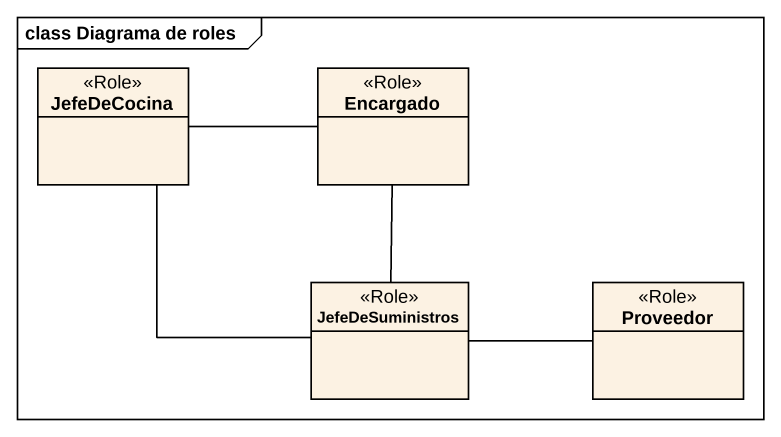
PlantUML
@startuml
mainframe class Diagrama de roles
hide circle
hide empty members
class JefeDeCocina <<Role>>
class Encargado <<Role>>
class JefeDeSuministros <<Role>>
class Proveedor <<Role>>
JefeDeCocina -right- Encargado
JefeDeCocina -- JefeDeSuministros
Encargado -- JefeDeSuministros
JefeDeSuministros -right- Proveedor
@enduml
